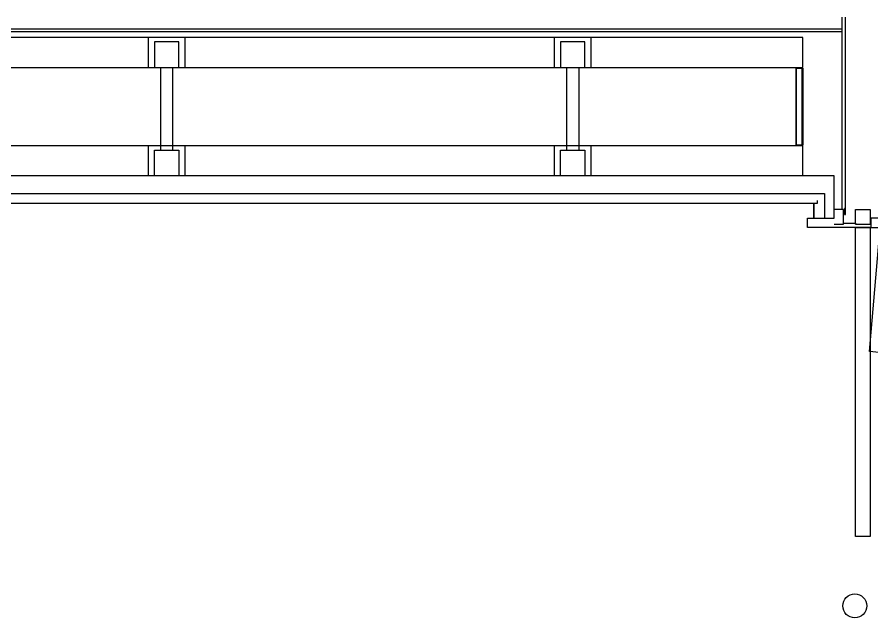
# Model space of a CAD drawing. Header units: metres. Extents: x 19 to 194, y 62 to 154.
# Drawn here: x 63.82 to 70.92, y 64.83 to 69.82 of the extents above; entities that cross this region are included whole.
import ezdxf

# ---------------------------------------------------------------- set-up
doc = ezdxf.new("R2010")
doc.units = ezdxf.units.M
doc.header["$MEASUREMENT"] = 0
doc.layers.add('ALL', color=7, linetype='Continuous')
doc.layers.add('ALL4', color=7, linetype='Continuous')

msp = doc.modelspace()

# ---------------------------------------------------------------- linework, layer by layer
at = {"layer": 'ALL', "color": 18, "lineweight": 25, "true_color": 0x000000}
for points in [[(70.6749, 69.8203), (70.6749, 68.2302)], [(70.7049, 68.2302), (70.7049, 69.8203)], [(70.6749, 69.7201), (42.7999, 69.7202), (42.5749, 69.7202)], [(42.7999, 69.7002), (70.6749, 69.7002)], [(64.9124, 69.4002), (64.9124, 69.6502)], [(65.2124, 69.6502), (65.2124, 69.4002)], [(68.2874, 69.4002), (68.2874, 69.6502)], [(68.5874, 69.6502), (68.5874, 69.4002)], [(65.0124, 69.4002), (65.0124, 68.7152)], [(65.1124, 69.4002), (65.1124, 68.7152)], [(68.3874, 69.4002), (68.3874, 68.7152)], [(68.4874, 69.4002), (68.4874, 68.7152)], [(70.3449, 69.3952), (70.3449, 68.7552)], [(70.3499, 68.5001), (70.3499, 68.7501), (42.8999, 68.7502), (42.8999, 68.5002)], [(64.9124, 68.5002), (64.9124, 68.7502)], [(65.2124, 68.7502), (65.2124, 68.5002)], [(68.2874, 68.5002), (68.2874, 68.7502)], [(68.5874, 68.7502), (68.5874, 68.5002)], [(70.4699, 68.2952), (70.4699, 68.2702), (42.7799, 68.2703)], [(70.4449, 68.1552), (70.4449, 68.2652), (70.4399, 68.2652), (70.4399, 68.1552)], [(70.6099, 68.1002), (70.6899, 68.1002), (70.6899, 68.2202), (70.6099, 68.2202)], [(70.6899, 68.1072), (70.7899, 68.1072), (70.7899, 68.1002), (70.7899, 68.2202), (70.9099, 68.2202), (70.9099, 68.1002)], [(71.0742, 68.0632), (70.9841, 67.0325), (70.9043, 67.0394), (70.9945, 68.0702), (70.9945, 68.2502), (73.1678, 68.2502), (73.1678, 68.0702)], [(70.7899, 68.1002), (70.9149, 68.1002), (70.9149, 68.0702), (72.1162, 68.0702), (72.1161, 68.1502), (72.1261, 68.1502), (72.1262, 68.0702), (72.1162, 68.0702), (72.1161, 68.1502), (70.9149, 68.1502), (70.9149, 68.0702), (70.3899, 68.0702), (70.3899, 68.1502), (70.6099, 68.1502)], [(70.7849, 68.0702), (70.9099, 68.0702), (70.9099, 65.5034), (70.7899, 65.5034), (70.7899, 68.0702)]]:
    msp.add_lwpolyline(points, dxfattribs=at)
for points in [[(42.8999, 69.4002), (70.3499, 69.4001), (70.3499, 69.6501), (42.8999, 69.6502)], [(64.9624, 69.6152), (64.9624, 69.4002), (65.1624, 69.4002), (65.1624, 69.6152)], [(68.3374, 69.6152), (68.3374, 69.4002), (68.5374, 69.4002), (68.5374, 69.6152)], [(70.3449, 69.3952), (70.2949, 69.3952), (70.3449, 69.3952), (70.3449, 68.7552), (70.2949, 68.7552), (70.2949, 69.3952), (70.2949, 68.7552), (70.3449, 68.7552), (70.3449, 69.3952), (70.3499, 69.3952), (70.3499, 68.7552), (70.3449, 68.7552), (70.3499, 68.7552), (70.3499, 69.3952)], [(65.1624, 68.7152), (65.1624, 68.5002), (64.9624, 68.5002), (64.9624, 68.7152)], [(68.5374, 68.7152), (68.5374, 68.5002), (68.3374, 68.5002), (68.3374, 68.7152)], [(70.6099, 68.5001), (42.6399, 68.5002), (42.6399, 68.1501), (42.7199, 68.1501), (42.7199, 68.3552), (70.5299, 68.3551), (70.5299, 68.1501), (70.6099, 68.1501)], [(70.6979, 68.2302), (70.6979, 68.1802), (70.7049, 68.1802), (70.7049, 68.2302)]]:
    msp.add_lwpolyline(points, close=True, dxfattribs=at)
msp.add_circle((70.7829, 64.9263), 0.1, dxfattribs=at)
at = {"layer": 'ALL4', "color": 18, "lineweight": 25, "true_color": 0x000000}
for points in [[(70.6749, 69.8203), (70.6749, 68.2302)], [(70.7049, 68.2302), (70.7049, 69.8203)], [(70.6749, 69.7201), (42.7999, 69.7202), (42.5749, 69.7202)], [(42.7999, 69.7002), (70.6749, 69.7002)], [(64.9124, 69.4002), (64.9124, 69.6502)], [(65.2124, 69.6502), (65.2124, 69.4002)], [(68.2874, 69.4002), (68.2874, 69.6502)], [(68.5874, 69.6502), (68.5874, 69.4002)], [(65.0124, 69.4002), (65.0124, 68.7152)], [(65.1124, 69.4002), (65.1124, 68.7152)], [(68.3874, 69.4002), (68.3874, 68.7152)], [(68.4874, 69.4002), (68.4874, 68.7152)], [(70.3449, 69.3952), (70.3449, 68.7552)], [(70.3499, 68.5001), (70.3499, 68.7501), (42.8999, 68.7502), (42.8999, 68.5002)], [(64.9124, 68.5002), (64.9124, 68.7502)], [(65.2124, 68.7502), (65.2124, 68.5002)], [(68.2874, 68.5002), (68.2874, 68.7502)], [(68.5874, 68.7502), (68.5874, 68.5002)], [(70.4699, 68.2952), (70.4699, 68.2702), (42.7799, 68.2703)], [(70.4449, 68.1552), (70.4449, 68.2652), (70.4399, 68.2652), (70.4399, 68.1552)], [(70.6099, 68.1002), (70.6899, 68.1002), (70.6899, 68.2202), (70.6099, 68.2202)], [(70.6899, 68.1072), (70.7899, 68.1072), (70.7899, 68.1002), (70.7899, 68.2202), (70.9099, 68.2202), (70.9099, 68.1002)], [(71.0742, 68.0632), (70.9841, 67.0325), (70.9043, 67.0394), (70.9945, 68.0702), (70.9945, 68.2502), (73.1678, 68.2502), (73.1678, 68.0702)], [(70.7899, 68.1002), (70.9149, 68.1002), (70.9149, 68.0702), (72.1162, 68.0702), (72.1161, 68.1502), (72.1261, 68.1502), (72.1262, 68.0702), (72.1162, 68.0702), (72.1161, 68.1502), (70.9149, 68.1502), (70.9149, 68.0702), (70.3899, 68.0702), (70.3899, 68.1502), (70.6099, 68.1502)], [(70.7849, 68.0702), (70.9099, 68.0702), (70.9099, 65.5034), (70.7899, 65.5034), (70.7899, 68.0702)]]:
    msp.add_lwpolyline(points, dxfattribs=at)
for points in [[(42.8999, 69.4002), (70.3499, 69.4001), (70.3499, 69.6501), (42.8999, 69.6502)], [(64.9624, 69.6152), (64.9624, 69.4002), (65.1624, 69.4002), (65.1624, 69.6152)], [(68.3374, 69.6152), (68.3374, 69.4002), (68.5374, 69.4002), (68.5374, 69.6152)], [(70.3449, 69.3952), (70.2949, 69.3952), (70.3449, 69.3952), (70.3449, 68.7552), (70.2949, 68.7552), (70.2949, 69.3952), (70.2949, 68.7552), (70.3449, 68.7552), (70.3449, 69.3952), (70.3499, 69.3952), (70.3499, 68.7552), (70.3449, 68.7552), (70.3499, 68.7552), (70.3499, 69.3952)], [(65.1624, 68.7152), (65.1624, 68.5002), (64.9624, 68.5002), (64.9624, 68.7152)], [(68.5374, 68.7152), (68.5374, 68.5002), (68.3374, 68.5002), (68.3374, 68.7152)], [(70.6099, 68.5001), (42.6399, 68.5002), (42.6399, 68.1501), (42.7199, 68.1501), (42.7199, 68.3552), (70.5299, 68.3551), (70.5299, 68.1501), (70.6099, 68.1501)], [(70.6979, 68.2302), (70.6979, 68.1802), (70.7049, 68.1802), (70.7049, 68.2302)]]:
    msp.add_lwpolyline(points, close=True, dxfattribs=at)
msp.add_circle((70.7829, 64.9263), 0.1, dxfattribs=at)

doc.saveas('drawing.dxf')
